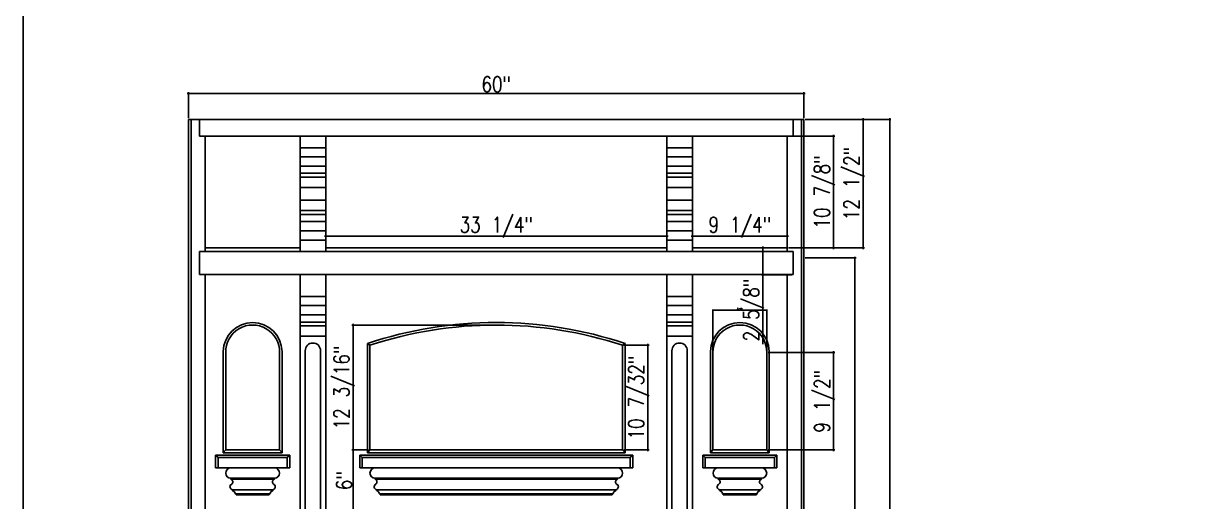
# Model space of a CAD drawing. Header units: inches. Extents: x 1985 to 11287, y 379 to 4336.
# Drawn here: x 7248.7 to 7361.9, y 3481 to 3527.7 of the extents above; entities that cross this region are included whole.
import ezdxf

# ---------------------------------------------------------------- set-up
doc = ezdxf.new("R2010")
doc.units = ezdxf.units.IN
doc.header["$MEASUREMENT"] = 0
doc.layers.get('0').update_dxf_attribs({"linetype": 'CONTINUOUS'})
doc.layers.get('Defpoints').update_dxf_attribs({"linetype": 'CONTINUOUS'})
for name, color, linetype in [('COTE1-1', 7, 'CONTINUOUS'), ('COTE1-1 99', 7, 'CONTINUOUS'), ('elevation', 7, 'CONTINUOUS'), ('elevation 99', 7, 'CONTINUOUS'), ('separation 99', 3, 'CONTINUOUS'), ('wood detail', 7, 'CONTINUOUS'), ('wood detail 99', 7, 'CONTINUOUS')]:
    doc.layers.add(name, color=color, linetype=linetype)
doc.styles.get("Standard").update_dxf_attribs({"font": 'txt.shx', "width": 0.8})
doc.dimstyles.new('Elevation', dxfattribs={"dimscale": 2, "dimtxt": 0.75, "dimasz": 0.0625, "dimexe": 0.0625, "dimexo": 0.0625, "dimgap": 0.0625, "dimtad": 1, "dimdec": 5, "dimzin": 0, "dimdsep": 46, "dimlunit": 5, "dimtxsty": 'Standard', "dimblk1": 'OBLIQUE', "dimblk2": 'OBLIQUE', "dimsah": 1, "dimcen": 2, "dimdle": 0.0625, "dimclrd": 1, "dimclre": 1, "dimadec": 1, "dimazin": 0, "dimtfac": 0.375, "dimtdec": 5, "dimtmove": 0, "dimatfit": 3, "dimldrblk": 'OBLIQUE', "dimfxl": 1, "dimfrac": 2, "dimtolj": 1, "dimtzin": 0, "dimarcsym": 0})
doc.dimstyles.new('Muntin', dxfattribs={"dimtxt": 0.125, "dimasz": 0.0625, "dimexe": 0.0625, "dimexo": 0.0625, "dimgap": 0.0625, "dimtad": 1, "dimdec": 5, "dimzin": 0, "dimdsep": 46, "dimlunit": 5, "dimtxsty": 'Standard', "dimblk": 'OBLIQUE', "dimcen": 0.125, "dimclrd": 1, "dimclre": 1, "dimadec": 1, "dimazin": 0, "dimtfac": 0.375, "dimtdec": 5, "dimtmove": 0, "dimatfit": 3, "dimldrblk": 'OBLIQUE', "dimfxl": 1, "dimfrac": 2, "dimtolj": 1, "dimtzin": 0, "dimarcsym": 0})

# ---------------------------------------------------------------- blocks, each defined once
blk = doc.blocks.new('_OBLIQUE')
at = {"color": 0, "linetype": 'ByBlock'}
blk.add_line((-0.5, -0.5), (0.5, 0.5), dxfattribs=at)
blk = doc.blocks.new('*D786')
at = {"layer": 'COTE1-1 99', "color": 1, "lineweight": -2}
for p, q in [((7324.91, 3518.28), (7330.67, 3518.28)), ((7330.55, 3518.4), (7330.55, 3505.65)), ((7324.91, 3505.78), (7330.67, 3505.78))]:
    blk.add_line(p, q, dxfattribs=at)
at = {"layer": 'Defpoints', "color": 0}
for p in [(7324.78, 3518.28), (7324.78, 3505.78), (7330.55, 3505.78)]:
    blk.add_point(p, dxfattribs=at)
at = {"layer": 'COTE1-1 99', "color": 1, "lineweight": -2, "xscale": 0.125, "yscale": 0.125, "zscale": 0.125}
for p, rotation in [((7330.55, 3518.28), 90), ((7330.55, 3505.78), 270)]:
    blk.add_blockref('_OBLIQUE', p, dxfattribs=dict(at, rotation=rotation))
at = {"layer": 'COTE1-1 99', "color": 0, "insert": (7329.67, 3512.03), "char_height": 1.5, "attachment_point": 5, "rotation": 90}
blk.add_mtext('\\A1;12 1/2"', dxfattribs=at)
blk = doc.blocks.new('*D787')
at = {"layer": 'COTE1-1 99', "color": 1, "lineweight": -2}
for p, q in [((7324.91, 3504.78), (7329.87, 3504.78)), ((7329.75, 3422.65), (7329.75, 3504.9)), ((7324.91, 3422.78), (7329.87, 3422.78))]:
    blk.add_line(p, q, dxfattribs=at)
at = {"layer": 'Defpoints', "color": 0}
for p in [(7324.78, 3504.78), (7329.75, 3504.78), (7324.78, 3422.78)]:
    blk.add_point(p, dxfattribs=at)
at = {"layer": 'COTE1-1 99', "color": 1, "lineweight": -2, "xscale": 0.125, "yscale": 0.125, "zscale": 0.125}
for p, rotation in [((7329.75, 3504.78), 90), ((7329.75, 3422.78), 270)]:
    blk.add_blockref('_OBLIQUE', p, dxfattribs=dict(at, rotation=rotation))
at = {"layer": 'COTE1-1 99', "color": 0, "insert": (7328.87, 3463.71), "char_height": 1.5, "attachment_point": 5, "rotation": 90}
blk.add_mtext('\\A1;82"', dxfattribs=at)
blk = doc.blocks.new('*D788')
at = {"layer": 'COTE1-1 99', "color": 1, "lineweight": -2}
for p, q in [((7264.66, 3520.82), (7324.91, 3520.82)), ((7264.78, 3518.4), (7264.78, 3520.95)), ((7324.78, 3518.4), (7324.78, 3520.95))]:
    blk.add_line(p, q, dxfattribs=at)
at = {"layer": 'Defpoints', "color": 0}
for p in [(7324.78, 3520.82), (7264.78, 3518.28), (7324.78, 3518.28)]:
    blk.add_point(p, dxfattribs=at)
at = {"layer": 'COTE1-1 99', "color": 1, "lineweight": -2, "xscale": 0.125, "yscale": 0.125, "zscale": 0.125, "rotation": 180}
blk.add_blockref('_OBLIQUE', (7264.78, 3520.82), dxfattribs=at)
at = {"layer": 'COTE1-1 99', "color": 1, "lineweight": -2, "xscale": 0.125, "yscale": 0.125, "zscale": 0.125}
blk.add_blockref('_OBLIQUE', (7324.78, 3520.82), dxfattribs=at)
at = {"layer": 'COTE1-1 99', "color": 0, "insert": (7294.78, 3521.7), "char_height": 1.5, "attachment_point": 5}
blk.add_mtext('\\A1;60"', dxfattribs=at)
blk = doc.blocks.new('*D790')
at = {"layer": 'COTE1-1 99', "color": 1, "lineweight": -2}
for p, q in [((7294.66, 3498.24), (7280.7, 3498.24)), ((7280.83, 3485.94), (7280.83, 3498.37)), ((7282.34, 3486.07), (7280.7, 3486.07))]:
    blk.add_line(p, q, dxfattribs=at)
at = {"layer": 'Defpoints', "color": 0}
for p in [(7280.83, 3498.24), (7294.78, 3498.24), (7282.47, 3486.07)]:
    blk.add_point(p, dxfattribs=at)
at = {"layer": 'COTE1-1 99', "color": 1, "lineweight": -2, "xscale": 0.125, "yscale": 0.125, "zscale": 0.125}
for p, rotation in [((7280.83, 3498.24), 90), ((7280.83, 3486.07), 270)]:
    blk.add_blockref('_OBLIQUE', p, dxfattribs=dict(at, rotation=rotation))
at = {"layer": 'COTE1-1 99', "color": 0, "insert": (7279.95, 3492.15), "char_height": 1.5, "attachment_point": 5, "rotation": 90}
blk.add_mtext('\\A1;12 3/16"', dxfattribs=at)
blk = doc.blocks.new('*D791')
at = {"layer": 'COTE1-1 99', "color": 1, "lineweight": -2}
for p, q in [((7323.28, 3516.65), (7327.79, 3516.65)), ((7327.66, 3505.65), (7327.66, 3516.78)), ((7323.28, 3505.78), (7327.79, 3505.78))]:
    blk.add_line(p, q, dxfattribs=at)
at = {"layer": 'Defpoints', "color": 0}
for p in [(7323.16, 3516.65), (7327.66, 3516.65), (7323.16, 3505.78)]:
    blk.add_point(p, dxfattribs=at)
at = {"layer": 'COTE1-1 99', "color": 1, "lineweight": -2, "xscale": 0.125, "yscale": 0.125, "zscale": 0.125}
for p, rotation in [((7327.66, 3516.65), 90), ((7327.66, 3505.78), 270)]:
    blk.add_blockref('_OBLIQUE', p, dxfattribs=dict(at, rotation=rotation))
at = {"layer": 'COTE1-1 99', "color": 0, "insert": (7326.79, 3511.21), "char_height": 1.5, "attachment_point": 5, "rotation": 90}
blk.add_mtext('\\A1;10 7/8"', dxfattribs=at)
blk = doc.blocks.new('*D809')
at = {"layer": 'COTE1-1 99', "color": 1, "lineweight": -2}
for p, q in [((7324.91, 3518.28), (7333.26, 3518.28)), ((7333.14, 3422.65), (7333.14, 3518.4)), ((7324.91, 3422.78), (7333.26, 3422.78))]:
    blk.add_line(p, q, dxfattribs=at)
at = {"layer": 'Defpoints', "color": 0}
for p in [(7324.78, 3518.28), (7333.14, 3518.28), (7324.78, 3422.78)]:
    blk.add_point(p, dxfattribs=at)
at = {"layer": 'COTE1-1 99', "color": 1, "lineweight": -2, "xscale": 0.125, "yscale": 0.125, "zscale": 0.125}
for p, rotation in [((7333.14, 3518.28), 90), ((7333.14, 3422.78), 270)]:
    blk.add_blockref('_OBLIQUE', p, dxfattribs=dict(at, rotation=rotation))
at = {"layer": 'COTE1-1 99', "color": 0, "insert": (7332.26, 3469.53), "char_height": 1.5, "attachment_point": 5, "rotation": 90}
blk.add_mtext('\\A1;95 1/2"', dxfattribs=at)
blk = doc.blocks.new('*D813')
at = {"layer": 'COTE1-1 99', "color": 1, "lineweight": -2}
for p, q in [((7282.34, 3486.07), (7280.7, 3486.07)), ((7280.83, 3479.95), (7280.83, 3486.19)), ((7282.34, 3480.08), (7280.7, 3480.08))]:
    blk.add_line(p, q, dxfattribs=at)
at = {"layer": 'Defpoints', "color": 0}
for p in [(7280.83, 3486.07), (7282.47, 3486.07), (7282.47, 3480.08)]:
    blk.add_point(p, dxfattribs=at)
at = {"layer": 'COTE1-1 99', "color": 1, "lineweight": -2, "xscale": 0.125, "yscale": 0.125, "zscale": 0.125}
for p, rotation in [((7280.83, 3486.07), 90), ((7280.83, 3480.08), 270)]:
    blk.add_blockref('_OBLIQUE', p, dxfattribs=dict(at, rotation=rotation))
at = {"layer": 'COTE1-1 99', "color": 0, "insert": (7279.95, 3483.07), "char_height": 1.5, "attachment_point": 5, "rotation": 90}
blk.add_mtext('\\A1;6"', dxfattribs=at)
blk = doc.blocks.new('*D815')
at = {"layer": 'COTE1-1 99', "color": 1, "lineweight": -2}
for p, q in [((7313.78, 3506.9), (7323.28, 3506.9)), ((7313.91, 3505.9), (7313.91, 3507.02)), ((7323.16, 3505.9), (7323.16, 3507.02))]:
    blk.add_line(p, q, dxfattribs=at)
at = {"layer": 'Defpoints', "color": 0}
for p in [(7323.16, 3506.9), (7313.91, 3505.78), (7323.16, 3505.78)]:
    blk.add_point(p, dxfattribs=at)
at = {"layer": 'COTE1-1 99', "color": 1, "lineweight": -2, "xscale": 0.125, "yscale": 0.125, "zscale": 0.125, "rotation": 180}
blk.add_blockref('_OBLIQUE', (7313.91, 3506.9), dxfattribs=at)
at = {"layer": 'COTE1-1 99', "color": 1, "lineweight": -2, "xscale": 0.125, "yscale": 0.125, "zscale": 0.125}
blk.add_blockref('_OBLIQUE', (7323.16, 3506.9), dxfattribs=at)
at = {"layer": 'COTE1-1 99', "color": 0, "insert": (7318.53, 3507.77), "char_height": 1.5, "attachment_point": 5}
blk.add_mtext('\\A1;9 1/4"', dxfattribs=at)
blk = doc.blocks.new('*D816')
at = {"layer": 'COTE1-1 99', "color": 1, "lineweight": -2}
for p, q in [((7311.53, 3506.9), (7278.03, 3506.9)), ((7278.16, 3505.9), (7278.16, 3507.02)), ((7311.41, 3505.9), (7311.41, 3507.02))]:
    blk.add_line(p, q, dxfattribs=at)
at = {"layer": 'Defpoints', "color": 0}
for p in [(7278.16, 3506.9), (7278.16, 3505.78), (7311.41, 3505.78)]:
    blk.add_point(p, dxfattribs=at)
at = {"layer": 'COTE1-1 99', "color": 1, "lineweight": -2, "xscale": 0.125, "yscale": 0.125, "zscale": 0.125, "rotation": 180}
blk.add_blockref('_OBLIQUE', (7278.16, 3506.9), dxfattribs=at)
at = {"layer": 'COTE1-1 99', "color": 1, "lineweight": -2, "xscale": 0.125, "yscale": 0.125, "zscale": 0.125}
blk.add_blockref('_OBLIQUE', (7311.41, 3506.9), dxfattribs=at)
at = {"layer": 'COTE1-1 99', "color": 0, "insert": (7294.78, 3507.77), "char_height": 1.5, "attachment_point": 5}
blk.add_mtext('\\A1;33 1/4"', dxfattribs=at)
blk = doc.blocks.new('*D817')
at = {"layer": 'COTE1-1 99', "color": 1, "lineweight": -2}
for p, q in [((7307.22, 3496.27), (7309.68, 3496.27)), ((7309.56, 3485.94), (7309.56, 3496.4)), ((7307.22, 3486.07), (7309.68, 3486.07))]:
    blk.add_line(p, q, dxfattribs=at)
at = {"layer": 'Defpoints', "color": 0}
for p in [(7307.09, 3496.27), (7309.56, 3496.27), (7307.09, 3486.07)]:
    blk.add_point(p, dxfattribs=at)
at = {"layer": 'COTE1-1 99', "color": 1, "lineweight": -2, "xscale": 0.125, "yscale": 0.125, "zscale": 0.125}
for p, rotation in [((7309.56, 3496.27), 90), ((7309.56, 3486.07), 270)]:
    blk.add_blockref('_OBLIQUE', p, dxfattribs=dict(at, rotation=rotation))
at = {"layer": 'COTE1-1 99', "color": 0, "insert": (7308.68, 3491.17), "char_height": 1.5, "attachment_point": 5, "rotation": 90}
blk.add_mtext('\\A1;10 7/32"', dxfattribs=at)
blk = doc.blocks.new('*D818')
at = {"layer": 'COTE1-1 99', "color": 1, "lineweight": -2}
for p, q in [((7323.03, 3505.78), (7320.63, 3505.78)), ((7320.76, 3505.9), (7320.76, 3503.15)), ((7323.59, 3503.15), (7320.63, 3503.15)), ((7320.76, 3503.15), (7320.76, 3496.38))]:
    blk.add_line(p, q, dxfattribs=at)
at = {"layer": 'Defpoints', "color": 0}
for p in [(7323.16, 3505.78), (7320.76, 3503.15), (7323.72, 3503.15)]:
    blk.add_point(p, dxfattribs=at)
at = {"layer": 'COTE1-1 99', "color": 1, "lineweight": -2, "xscale": 0.125, "yscale": 0.125, "zscale": 0.125}
for p, rotation in [((7320.76, 3505.78), 90), ((7320.76, 3503.15), 270)]:
    blk.add_blockref('_OBLIQUE', p, dxfattribs=dict(at, rotation=rotation))
at = {"layer": 'COTE1-1 99', "color": 0, "insert": (7319.88, 3499.7), "char_height": 1.5, "attachment_point": 5, "rotation": 90}
blk.add_mtext('\\A1;2 5/8"', dxfattribs=at)
blk = doc.blocks.new('*D819')
at = {"layer": 'COTE1-1 99', "color": 1, "lineweight": -2}
for p, q in [((7321.28, 3495.55), (7327.79, 3495.55)), ((7327.66, 3495.68), (7327.66, 3485.94)), ((7321.28, 3486.07), (7327.79, 3486.07))]:
    blk.add_line(p, q, dxfattribs=at)
at = {"layer": 'Defpoints', "color": 0}
for p in [(7321.16, 3495.55), (7321.16, 3486.07), (7327.66, 3486.07)]:
    blk.add_point(p, dxfattribs=at)
at = {"layer": 'COTE1-1 99', "color": 1, "lineweight": -2, "xscale": 0.125, "yscale": 0.125, "zscale": 0.125}
for p, rotation in [((7327.66, 3495.55), 90), ((7327.66, 3486.07), 270)]:
    blk.add_blockref('_OBLIQUE', p, dxfattribs=dict(at, rotation=rotation))
at = {"layer": 'COTE1-1 99', "color": 0, "insert": (7326.79, 3490.81), "char_height": 1.5, "attachment_point": 5, "rotation": 90}
blk.add_mtext('\\A1;9 1/2"', dxfattribs=at)
blk = doc.blocks.new('*D802')
at = {"layer": 'COTE1-1', "color": 1, "lineweight": -2}
for p, q in [((7315.91, 3495.68), (7315.91, 3499.74)), ((7315.91, 3499.68), (7321.16, 3499.68)), ((7321.16, 3495.62), (7321.16, 3499.74))]:
    blk.add_line(p, q, dxfattribs=at)
at = {"layer": 'Defpoints', "color": 0}
for p in [(7321.16, 3499.68), (7315.91, 3495.62), (7321.16, 3495.55)]:
    blk.add_point(p, dxfattribs=at)
at = {"layer": 'COTE1-1', "color": 1, "lineweight": -2, "xscale": 0.0625, "yscale": 0.0625, "zscale": 0.0625, "rotation": 180}
blk.add_blockref('_OBLIQUE', (7315.91, 3499.68), dxfattribs=at)
at = {"layer": 'COTE1-1', "color": 1, "lineweight": -2, "xscale": 0.0625, "yscale": 0.0625, "zscale": 0.0625}
blk.add_blockref('_OBLIQUE', (7321.16, 3499.68), dxfattribs=at)
at = {"layer": 'COTE1-1', "color": 0, "insert": (7318.53, 3499.8), "char_height": 0.125, "attachment_point": 5}
blk.add_mtext('\\A1;5 1/4', dxfattribs=at)

msp = doc.modelspace()

# ---------------------------------------------------------------- linework, layer by layer
at = {"layer": 'COTE1-1'}
for p, q in [((7265.844529, 3503.15206), (7265.844529, 3505.40206)), ((7323.719529, 3503.15206), (7323.719529, 3505.40206))]:
    msp.add_line(p, q, dxfattribs=at)
at = {"layer": 'elevation'}
for p, q in [((7264.782029, 3518.27706), (7324.782029, 3518.27706)), ((7264.782029, 3422.77706), (7264.782029, 3518.27706)), ((7265.032029, 3422.77706), (7265.032029, 3518.27706)), ((7265.844529, 3516.65206), (7265.844529, 3518.27706)), ((7323.719529, 3518.27706), (7323.719529, 3516.65206)), ((7324.532029, 3518.27706), (7324.532029, 3422.77706)), ((7324.782029, 3518.27706), (7324.782029, 3422.77706)), ((7265.844529, 3516.65206), (7323.719529, 3516.65206)), ((7266.407029, 3505.40206), (7266.407029, 3516.65206)), ((7275.657029, 3505.40206), (7275.657029, 3516.65206)), ((7275.657029, 3516.65206), (7278.157029, 3516.65206)), ((7278.157029, 3505.40206), (7278.157029, 3516.65206)), ((7311.407029, 3505.40206), (7311.407029, 3516.65206)), ((7311.407029, 3516.65206), (7313.907029, 3516.65206)), ((7313.907029, 3505.40206), (7313.907029, 3516.65206)), ((7323.157029, 3516.65206), (7323.157029, 3505.40206)), ((7278.157029, 3515.52706), (7275.657029, 3515.52706)), ((7313.907029, 3515.52706), (7311.407029, 3515.52706)), ((7278.157029, 3514.646485), (7275.657029, 3514.646485)), ((7313.907029, 3514.646485), (7311.407029, 3514.646485)), ((7278.157029, 3513.734167), (7275.657029, 3513.734167)), ((7278.157029, 3513.02706), (7275.657029, 3513.02706)), ((7313.907029, 3513.734167), (7311.407029, 3513.734167)), ((7313.907029, 3513.02706), (7311.407029, 3513.02706)), ((7278.157029, 3512.65206), (7275.657029, 3512.65206)), ((7313.907029, 3512.65206), (7311.407029, 3512.65206)), ((7278.157029, 3511.65206), (7275.657029, 3511.65206)), ((7313.907029, 3511.65206), (7311.407029, 3511.65206)), ((7278.157029, 3510.40206), (7275.657029, 3510.40206)), ((7313.907029, 3510.40206), (7311.407029, 3510.40206)), ((7278.157029, 3509.40206), (7275.657029, 3509.40206)), ((7278.157029, 3509.02706), (7275.657029, 3509.02706)), ((7278.157029, 3508.319953), (7275.657029, 3508.319953)), ((7313.907029, 3509.40206), (7311.407029, 3509.40206)), ((7313.907029, 3509.02706), (7311.407029, 3509.02706)), ((7313.907029, 3508.319953), (7311.407029, 3508.319953)), ((7278.157029, 3507.407634), (7275.657029, 3507.407634)), ((7313.907029, 3507.407634), (7311.407029, 3507.407634)), ((7278.157029, 3506.52706), (7275.657029, 3506.52706)), ((7313.907029, 3506.52706), (7311.407029, 3506.52706)), ((7264.782029, 3422.77706), (7264.782029, 3505.77706)), ((7323.719529, 3505.40206), (7265.844529, 3505.40206)), ((7266.407029, 3505.77706), (7275.657029, 3505.77706)), ((7266.407029, 3505.77706), (7275.657029, 3505.77706)), ((7275.657029, 3505.40206), (7278.157029, 3505.40206)), ((7278.157029, 3505.77706), (7311.407029, 3505.77706)), ((7278.157029, 3505.77706), (7311.407029, 3505.77706)), ((7311.407029, 3505.40206), (7313.907029, 3505.40206)), ((7313.907029, 3505.77706), (7323.157029, 3505.77706)), ((7313.907029, 3505.77706), (7323.157029, 3505.77706)), ((7324.782029, 3505.77706), (7324.782029, 3422.77706)), ((7265.844529, 3503.15206), (7275.657029, 3503.15206)), ((7266.407029, 3424.105185), (7266.407029, 3503.15206)), ((7266.407029, 3422.77706), (7266.407029, 3503.15206)), ((7275.657029, 3503.15206), (7278.157029, 3503.15206)), ((7275.657029, 3503.15206), (7275.657029, 3424.105185)), ((7278.157029, 3503.15206), (7278.157029, 3422.77706)), ((7278.157029, 3503.15206), (7311.407029, 3503.15206)), ((7278.157029, 3503.15206), (7311.407029, 3503.15206)), ((7311.407029, 3503.15206), (7313.907029, 3503.15206)), ((7311.407029, 3503.15206), (7311.407029, 3422.77706)), ((7313.907029, 3503.15206), (7313.907029, 3424.105185)), ((7313.907029, 3503.15206), (7323.719529, 3503.15206)), ((7323.157029, 3503.15206), (7323.157029, 3424.105185)), ((7323.157029, 3503.15206), (7323.157029, 3422.77706)), ((7278.157029, 3501.02706), (7275.657029, 3501.02706)), ((7313.907029, 3501.02706), (7311.407029, 3501.02706)), ((7278.157029, 3500.146485), (7275.657029, 3500.146485)), ((7313.907029, 3500.146485), (7311.407029, 3500.146485)), ((7278.157029, 3499.234167), (7275.657029, 3499.234167)), ((7278.157029, 3498.52706), (7275.657029, 3498.52706)), ((7278.157029, 3498.15206), (7275.657029, 3498.15206)), ((7313.907029, 3499.234167), (7311.407029, 3499.234167)), ((7313.907029, 3498.52706), (7311.407029, 3498.52706)), ((7313.907029, 3498.15206), (7311.407029, 3498.15206)), ((7275.657029, 3497.15206), (7278.157029, 3497.15206)), ((7313.907029, 3497.15206), (7311.407029, 3497.15206)), ((7282.228443, 3485.799318), (7282.228443, 3496.444841)), ((7282.228443, 3496.444841), (7282.469514, 3496.271827)), ((7282.469514, 3486.06719), (7282.469514, 3496.271827)), ((7307.335616, 3496.444841), (7307.094544, 3496.271827)), ((7307.094544, 3486.06719), (7307.094544, 3496.271827)), ((7307.335616, 3485.799318), (7307.335616, 3496.444841)), ((7268.165916, 3495.675863), (7268.165916, 3485.799318)), ((7268.406988, 3495.55377), (7268.406988, 3486.06719)), ((7268.406988, 3495.05377), (7268.406988, 3486.06719)), ((7273.657071, 3495.55377), (7273.657071, 3486.06719)), ((7273.657071, 3495.05377), (7273.657071, 3486.06719)), ((7273.898142, 3495.675863), (7273.898142, 3485.799318)), ((7276.157029, 3495.741311), (7276.157029, 3433.27706)), ((7277.657029, 3495.741311), (7277.657029, 3433.27706)), ((7311.907029, 3495.741311), (7311.907029, 3433.27706)), ((7313.407029, 3495.741311), (7313.407029, 3433.27706)), ((7315.665916, 3495.675863), (7315.665916, 3485.799318)), ((7315.906988, 3495.55377), (7315.906988, 3486.06719)), ((7315.906988, 3495.05377), (7315.906988, 3486.06719)), ((7321.157071, 3495.55377), (7321.157071, 3486.06719)), ((7321.157071, 3495.05377), (7321.157071, 3486.06719)), ((7321.398142, 3495.675863), (7321.398142, 3485.799318)), ((7268.406988, 3486.06719), (7268.165916, 3485.799318)), ((7273.898142, 3485.799318), (7268.165916, 3485.799318)), ((7273.657071, 3486.06719), (7268.406988, 3486.06719)), ((7273.657071, 3486.06719), (7273.898142, 3485.799318)), ((7282.469514, 3486.06719), (7282.228443, 3485.799318)), ((7282.228443, 3485.799318), (7307.335616, 3485.799318)), ((7282.469514, 3486.06719), (7307.094544, 3486.06719)), ((7282.469514, 3486.06719), (7307.094544, 3486.06719)), ((7307.094544, 3486.06719), (7307.335616, 3485.799318)), ((7315.906988, 3486.06719), (7315.665916, 3485.799318)), ((7315.665916, 3485.799318), (7321.398142, 3485.799318)), ((7315.906988, 3486.06719), (7321.157071, 3486.06719)), ((7321.157071, 3486.06719), (7321.398142, 3485.799318)), ((7281.594514, 3485.56719), (7307.969544, 3485.56719))]:
    msp.add_line(p, q, dxfattribs=at)
for centre, radius, start, end in [((7294.782029, 3458.791944), 39.690467, 71.56146194, 108.43853806), ((7294.782029, 3458.769827), 39.471484, 71.82415277, 108.17584723)]:
    msp.add_arc(centre, radius, start, end, dxfattribs=at)
at = {"layer": 'elevation 99'}
for p, q in [((7267.416484, 3485.56719), (7267.416484, 3484.31719)), ((7267.416484, 3485.56719), (7267.666484, 3485.31719)), ((7274.647574, 3485.56719), (7267.416484, 3485.56719)), ((7267.666484, 3485.31719), (7272.819761, 3485.31719)), ((7267.666484, 3485.31719), (7267.666484, 3484.31719)), ((7272.212616, 3485.31719), (7273.424291, 3485.31719)), ((7274.397574, 3485.31719), (7272.817145, 3485.31719)), ((7274.647574, 3485.56719), (7274.397574, 3485.31719)), ((7274.397574, 3485.31719), (7274.397574, 3484.31719)), ((7274.647574, 3485.56719), (7274.647574, 3484.31719)), ((7281.469521, 3485.56719), (7291.451674, 3485.56719)), ((7281.469521, 3485.56719), (7281.469521, 3484.31719)), ((7281.469521, 3485.56719), (7281.719521, 3485.31719)), ((7281.719521, 3485.31719), (7291.451674, 3485.31719)), ((7281.719521, 3485.31719), (7281.719521, 3484.31719)), ((7290.594529, 3485.56719), (7298.969529, 3485.56719)), ((7290.844529, 3485.31719), (7298.719529, 3485.31719)), ((7308.094537, 3485.56719), (7298.112384, 3485.56719)), ((7307.844537, 3485.31719), (7298.112384, 3485.31719)), ((7308.094537, 3485.56719), (7307.844537, 3485.31719)), ((7307.844537, 3485.31719), (7307.844537, 3484.31719)), ((7308.094537, 3485.56719), (7308.094537, 3484.31719)), ((7314.916484, 3485.56719), (7314.916484, 3484.31719)), ((7314.916484, 3485.56719), (7315.166484, 3485.31719)), ((7322.147574, 3485.56719), (7314.916484, 3485.56719)), ((7315.166484, 3485.31719), (7320.319761, 3485.31719)), ((7315.166484, 3485.31719), (7315.166484, 3484.31719)), ((7319.712616, 3485.31719), (7320.924291, 3485.31719)), ((7321.897574, 3485.31719), (7320.317145, 3485.31719)), ((7322.147574, 3485.56719), (7321.897574, 3485.31719)), ((7321.897574, 3485.31719), (7321.897574, 3484.31719)), ((7322.147574, 3485.56719), (7322.147574, 3484.31719)), ((7267.416484, 3484.31719), (7270.674391, 3484.31719)), ((7270.335174, 3484.31719), (7273.147574, 3484.31719)), ((7274.647574, 3484.31719), (7270.674391, 3484.31719)), ((7281.469521, 3484.31719), (7294.782029, 3484.31719)), ((7308.094537, 3484.31719), (7294.782029, 3484.31719)), ((7301.719537, 3484.31719), (7306.594537, 3484.31719)), ((7314.916484, 3484.31719), (7318.174391, 3484.31719)), ((7317.835174, 3484.31719), (7320.647574, 3484.31719)), ((7322.147574, 3484.31719), (7318.174391, 3484.31719)), ((7268.916484, 3483.31719), (7270.674391, 3483.31719)), ((7268.916484, 3483.22349), (7270.674391, 3483.22349)), ((7270.674391, 3483.31719), (7273.147574, 3483.31719)), ((7270.674391, 3483.22349), (7273.147574, 3483.22349)), ((7282.969521, 3483.31719), (7294.782029, 3483.31719)), ((7282.969521, 3483.22349), (7294.782029, 3483.22349)), ((7294.782029, 3483.31719), (7306.594537, 3483.31719)), ((7294.782029, 3483.22349), (7306.594537, 3483.22349)), ((7316.416484, 3483.31719), (7318.174391, 3483.31719)), ((7316.416484, 3483.22349), (7318.174391, 3483.22349)), ((7318.174391, 3483.31719), (7320.647574, 3483.31719)), ((7318.174391, 3483.22349), (7320.647574, 3483.22349)), ((7269.072484, 3482.19219), (7270.674391, 3482.19219)), ((7269.416484, 3481.78589), (7270.674391, 3481.78589)), ((7270.674391, 3482.19219), (7272.991574, 3482.19219)), ((7270.674391, 3481.78589), (7272.647574, 3481.78589)), ((7283.125521, 3482.19219), (7294.782029, 3482.19219)), ((7283.469521, 3481.78589), (7294.782029, 3481.78589)), ((7294.782029, 3482.19219), (7306.438537, 3482.19219)), ((7294.782029, 3481.78589), (7306.094537, 3481.78589)), ((7316.572484, 3482.19219), (7318.174391, 3482.19219)), ((7316.916484, 3481.78589), (7318.174391, 3481.78589)), ((7318.174391, 3482.19219), (7320.491574, 3482.19219)), ((7318.174391, 3481.78589), (7320.147574, 3481.78589))]:
    msp.add_line(p, q, dxfattribs=at)
for centre, radius, start, end in [((7271.032029, 3495.612666), 2.86681, 1.26314435, 178.73685565), ((7271.032029, 3495.615543), 2.625768, 358.6519473, 181.3480527), ((7318.532029, 3495.612666), 2.86681, 1.26314435, 178.73685565), ((7318.532029, 3495.615543), 2.625768, 358.6519473, 181.3480527)]:
    msp.add_arc(centre, radius, start, end, dxfattribs=at)
at = {"layer": 'separation 99'}
msp.add_lwpolyline([(7475.154558, 3532.628514), (7248.665735, 3532.628514), (7248.665735, 3404.378286), (7475.154558, 3404.378286)], close=True, dxfattribs=at)
at = {"layer": 'wood detail'}
for centre in [(7276.907029, 3495.741311), (7312.657029, 3495.741311)]:
    msp.add_arc(centre, 0.75, 0, 180, dxfattribs=at)
at = {"layer": 'wood detail 99', "color": 7}
for p, q in [((7269.791484, 3484.31719), (7268.916484, 3484.31719)), ((7272.866374, 3484.31719), (7273.147574, 3484.31719)), ((7272.866374, 3484.31719), (7273.147574, 3484.31719)), ((7284.719521, 3484.31719), (7282.969521, 3484.31719)), ((7305.719537, 3484.31719), (7306.594537, 3484.31719)), ((7305.719537, 3484.31719), (7306.594537, 3484.31719)), ((7317.291484, 3484.31719), (7316.416484, 3484.31719)), ((7320.366374, 3484.31719), (7320.647574, 3484.31719)), ((7320.366374, 3484.31719), (7320.647574, 3484.31719)), ((7268.916484, 3483.31719), (7268.916484, 3483.22349)), ((7268.970078, 3482.719077), (7268.95639, 3482.711188)), ((7273.09398, 3482.719077), (7273.107668, 3482.711188)), ((7273.09398, 3482.719077), (7273.107668, 3482.711188)), ((7273.147574, 3483.31719), (7273.147574, 3483.22349)), ((7273.147574, 3483.31719), (7273.147574, 3483.22349)), ((7282.969521, 3483.31719), (7282.969521, 3483.22349)), ((7283.023115, 3482.719077), (7283.009427, 3482.711188)), ((7306.540943, 3482.719077), (7306.554631, 3482.711188)), ((7306.540943, 3482.719077), (7306.554631, 3482.711188)), ((7306.594537, 3483.31719), (7306.594537, 3483.22349)), ((7306.594537, 3483.31719), (7306.594537, 3483.22349)), ((7316.416484, 3483.31719), (7316.416484, 3483.22349)), ((7316.470078, 3482.719077), (7316.45639, 3482.711188)), ((7320.59398, 3482.719077), (7320.607668, 3482.711188)), ((7320.59398, 3482.719077), (7320.607668, 3482.711188)), ((7320.647574, 3483.31719), (7320.647574, 3483.22349)), ((7320.647574, 3483.31719), (7320.647574, 3483.22349)), ((7269.416484, 3481.78589), (7269.416484, 3481.69219)), ((7269.416484, 3481.69219), (7270.674391, 3481.69219)), ((7270.674391, 3481.69219), (7272.647574, 3481.69219)), ((7272.647574, 3481.78589), (7272.647574, 3481.69219)), ((7272.647574, 3481.78589), (7272.647574, 3481.69219)), ((7283.469521, 3481.78589), (7283.469521, 3481.69219)), ((7283.469521, 3481.69219), (7294.782029, 3481.69219)), ((7294.782029, 3481.69219), (7306.094537, 3481.69219)), ((7306.094537, 3481.78589), (7306.094537, 3481.69219)), ((7306.094537, 3481.78589), (7306.094537, 3481.69219)), ((7316.916484, 3481.78589), (7316.916484, 3481.69219)), ((7316.916484, 3481.69219), (7318.174391, 3481.69219)), ((7318.174391, 3481.69219), (7320.147574, 3481.69219)), ((7320.147574, 3481.78589), (7320.147574, 3481.69219)), ((7320.147574, 3481.78589), (7320.147574, 3481.69219))]:
    msp.add_line(p, q, dxfattribs=at)
for centre, radius, start, end in [((7268.916484, 3483.81719), 0.5, 90, 270), ((7273.147574, 3483.81719), 0.5, 270, 90), ((7273.147574, 3483.81719), 0.5, 270, 90), ((7282.969521, 3483.81719), 0.5, 90, 270), ((7306.594537, 3483.81719), 0.5, 270, 90), ((7306.594537, 3483.81719), 0.5, 270, 90), ((7316.416484, 3483.81719), 0.5, 90, 270), ((7320.647574, 3483.81719), 0.5, 270, 90), ((7320.647574, 3483.81719), 0.5, 270, 90), ((7269.103724, 3482.471662), 0.281213, 121.59595266, 263.62172418), ((7268.822984, 3482.958502), 0.281, 301.56504201, 70.56482005), ((7273.241074, 3482.958502), 0.281, 109.43517995, 238.43495799), ((7273.241074, 3482.958502), 0.281, 109.43517995, 238.43495799), ((7272.960334, 3482.471662), 0.281213, 276.37827582, 58.40404734), ((7272.960334, 3482.471662), 0.281213, 276.37827582, 58.40404734), ((7283.156762, 3482.471662), 0.281213, 121.59595266, 263.62172418), ((7282.876021, 3482.958502), 0.281, 301.56504201, 70.56482005), ((7306.688037, 3482.958502), 0.281, 109.43517995, 238.43495799), ((7306.688037, 3482.958502), 0.281, 109.43517995, 238.43495799), ((7306.407296, 3482.471662), 0.281213, 276.37827582, 58.40404734), ((7306.407296, 3482.471662), 0.281213, 276.37827582, 58.40404734), ((7316.603724, 3482.471662), 0.281213, 121.59595266, 263.62172418), ((7316.322984, 3482.958502), 0.281, 301.56504201, 70.56482005), ((7320.741074, 3482.958502), 0.281, 109.43517995, 238.43495799), ((7320.741074, 3482.958502), 0.281, 109.43517995, 238.43495799), ((7320.460334, 3482.471662), 0.281213, 276.37827582, 58.40404734), ((7320.460334, 3482.471662), 0.281213, 276.37827582, 58.40404734), ((7269.259984, 3482.19219), 0.1875, 180, 255.46141445), ((7269.174656, 3481.891693), 0.125, 12.05330998, 76.11845974), ((7269.478949, 3481.962679), 0.1875, 192.41263675, 250.5401615), ((7272.58511, 3481.962679), 0.1875, 289.4598385, 347.58736325), ((7272.58511, 3481.962679), 0.1875, 289.4598385, 347.58736325), ((7272.889402, 3481.891693), 0.125, 103.88154026, 167.94669002), ((7272.889402, 3481.891693), 0.125, 103.88154026, 167.94669002), ((7272.804074, 3482.19219), 0.1875, 284.53858555, 0), ((7272.804074, 3482.19219), 0.1875, 284.53858555, 0), ((7283.313021, 3482.19219), 0.1875, 180, 255.46141445), ((7283.227693, 3481.891693), 0.125, 12.05330998, 76.11845974), ((7283.531986, 3481.962679), 0.1875, 192.41263675, 250.5401615), ((7306.032072, 3481.962679), 0.1875, 289.4598385, 347.58736325), ((7306.032072, 3481.962679), 0.1875, 289.4598385, 347.58736325), ((7306.336365, 3481.891693), 0.125, 103.88154026, 167.94669002), ((7306.336365, 3481.891693), 0.125, 103.88154026, 167.94669002), ((7306.251037, 3482.19219), 0.1875, 284.53858555, 0), ((7306.251037, 3482.19219), 0.1875, 284.53858555, 0), ((7316.759984, 3482.19219), 0.1875, 180, 255.46141445), ((7316.674656, 3481.891693), 0.125, 12.05330998, 76.11845974), ((7316.978949, 3481.962679), 0.1875, 192.41263675, 250.5401615), ((7320.08511, 3481.962679), 0.1875, 289.4598385, 347.58736325), ((7320.08511, 3481.962679), 0.1875, 289.4598385, 347.58736325), ((7320.389402, 3481.891693), 0.125, 103.88154026, 167.94669002), ((7320.389402, 3481.891693), 0.125, 103.88154026, 167.94669002), ((7320.304074, 3482.19219), 0.1875, 284.53858555, 0), ((7320.304074, 3482.19219), 0.1875, 284.53858555, 0)]:
    msp.add_arc(centre, radius, start, end, dxfattribs=at)

# ---------------------------------------------------------------- dimensions: what is measured, and where the dimension line sits
at = {"layer": 'COTE1-1'}
dim = msp.add_linear_dim(base=(7321.157071, 3499.679697), p1=(7315.906261, 3495.615543), p2=(7321.157071, 3495.55377), dimstyle='Muntin', dxfattribs=at)
dim.commit()
dim.dimension.update_dxf_attribs({"geometry": '*D802', "text_midpoint": (7318.531666, 3499.804697)})
at = {"layer": 'COTE1-1 99'}
for base, p1, p2, picture, middle in [((7324.782029, 3520.822229), (7264.782029, 3518.27706), (7324.782029, 3518.27706), '*D788', (7294.782029, 3521.697229)), ((7278.157029, 3506.895794), (7311.407029, 3505.77706), (7278.157029, 3505.77706), '*D816', (7294.782029, 3507.770794)), ((7323.157029, 3506.895794), (7313.907029, 3505.77706), (7323.157029, 3505.77706), '*D815', (7318.532029, 3507.770794))]:
    dim = msp.add_linear_dim(base=base, p1=p1, p2=p2, dimstyle='Elevation', override={"dimpost": '"'}, dxfattribs=at)
    dim.commit()
    dim.dimension.update_dxf_attribs({"geometry": picture, "text_midpoint": middle})
for base, p1, p2, picture, middle in [((7330.54736, 3505.77706), (7324.782029, 3518.27706), (7324.782029, 3505.77706), '*D786', (7329.67236, 3512.02706)), ((7327.66179, 3516.65206), (7323.157029, 3505.77706), (7323.157029, 3516.65206), '*D791', (7326.78679, 3511.21456)), ((7320.755454, 3503.15206), (7323.157029, 3505.77706), (7323.719529, 3503.15206), '*D818', (7319.880454, 3499.70206)), ((7280.825257, 3498.241311), (7282.469514, 3486.06719), (7294.782029, 3498.241311), '*D790', (7279.950257, 3492.15425)), ((7309.558917, 3496.271827), (7307.094544, 3486.06719), (7307.094544, 3496.271827), '*D817', (7308.683917, 3491.169509)), ((7327.66179, 3486.06719), (7321.157071, 3495.55377), (7321.157071, 3486.06719), '*D819', (7326.78679, 3490.81048)), ((7280.825257, 3486.06719), (7282.469514, 3480.07719), (7282.469514, 3486.06719), '*D813', (7279.950257, 3483.07219))]:
    dim = msp.add_linear_dim(base=base, p1=p1, p2=p2, angle=90, dimstyle='Elevation', override={"dimpost": '"'}, dxfattribs=at)
    dim.commit()
    dim.dimension.update_dxf_attribs({"geometry": picture, "text_midpoint": middle})
for base, p2, picture, middle in [((7333.139251, 3518.27706), (7324.782029, 3518.27706), '*D809', (7333.139251, 3469.52706)), ((7329.74736, 3504.77706), (7324.782029, 3504.77706), '*D787', (7329.74736, 3463.71456))]:
    dim = msp.add_linear_dim(base=base, p1=(7324.782029, 3422.77706), p2=p2, angle=90, dimstyle='Elevation', override={"dimpost": '"'}, dxfattribs=at)
    dim.commit()
    dim.dimension.update_dxf_attribs({"geometry": picture, "text_midpoint": middle, "dimtype": 160})

doc.saveas('drawing.dxf')
